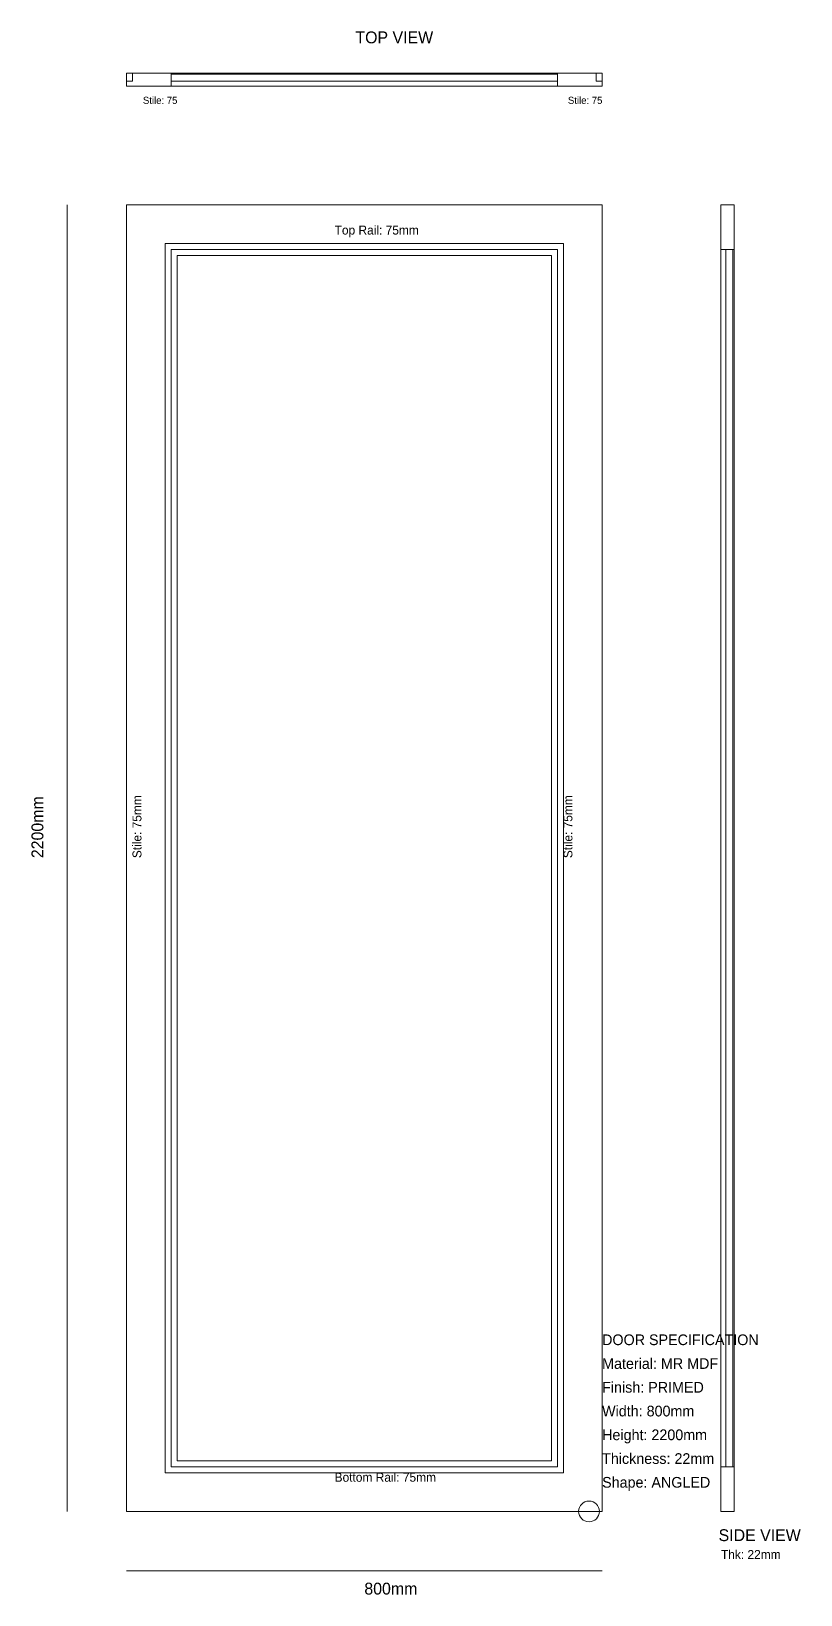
# Model space of a CAD drawing. Extents: x -160 to 1134, y -140 to 2492.
import ezdxf

# ---------------------------------------------------------------- set-up
doc = ezdxf.new("R2010")
doc.units = 0
for name, color, linetype, lineweight in [('BORDERS', 4, 'Continuous', 0), ('DIMENSIONS', 7, 'Continuous', 0), ('FRAME', 7, 'Continuous', 0), ('PANEL_GEOMETRY', 2, 'Continuous', 0), ('PANELS', 2, 'Continuous', 0), ('T3_INNER_BREAK', 6, 'Continuous', 0), ('T3_REBATE_FINISH', 6, 'Continuous', 0), ('T4_PROFILE_8MM_FINAL', 5, 'Continuous', 0), ('T4_PROFILE_8MM_OS', 5, 'Continuous', 0), ('T6_INNER_ONION', 1, 'Continuous', 0), ('T6_REBATE_12MM', 1, 'Continuous', 0), ('T8_DRILL_35MM', 3, 'Continuous', 0)]:
    doc.layers.add(name, color=color, linetype=linetype, lineweight=lineweight)

msp = doc.modelspace()

# ---------------------------------------------------------------- linework, layer by layer
at = {"layer": 'BORDERS'}
for p, q in [((10, 2422), (10, 2408)), ((75, 2400), (75, 2422)), ((725, 2400), (725, 2422)), ((790, 2422), (790, 2408)), ((0, 2408), (10, 2408)), ((800, 2408), (790, 2408)), ((1000, 2125), (1022, 2125)), ((1000, 75), (1022, 75))]:
    msp.add_line(p, q, dxfattribs=at)
at = {"layer": 'DIMENSIONS'}
for p, q in [((-100, 0), (-100, 2200)), ((0, -100), (800, -100))]:
    msp.add_line(p, q, dxfattribs=at)
at = {"layer": 'FRAME'}
for points in [[(0, 2400), (800, 2400), (800, 2422), (0, 2422)], [(1000, 0), (1022, 0), (1022, 2200), (1000, 2200)]]:
    msp.add_lwpolyline(points, close=True, dxfattribs=at)
at = {"layer": 'PANEL_GEOMETRY'}
msp.add_lwpolyline([(85, 85), (715, 85), (715, 2115), (85, 2115)], close=True, dxfattribs=at)
at = {"layer": 'PANELS'}
for points in [[(75, 2408), (725, 2408), (725, 2420), (75, 2420)], [(1008, 75), (1020, 75), (1020, 2125), (1008, 2125)]]:
    msp.add_lwpolyline(points, close=True, dxfattribs=at)
at = {"layer": 'T3_INNER_BREAK'}
msp.add_lwpolyline([(75, 75), (725, 75), (725, 2125), (75, 2125)], close=True, dxfattribs=at)
at = {"layer": 'T3_REBATE_FINISH'}
msp.add_lwpolyline([(65, 65), (735, 65), (735, 2135), (65, 2135)], close=True, dxfattribs=at)
at = {"layer": 'T4_PROFILE_8MM_FINAL'}
msp.add_lwpolyline([(0, 0), (800, 0), (800, 2200), (0, 2200)], close=True, dxfattribs=at)
at = {"layer": 'T4_PROFILE_8MM_OS'}
msp.add_lwpolyline([(0, 0), (800, 0), (800, 2200), (0, 2200)], close=True, dxfattribs=at)
at = {"layer": 'T6_INNER_ONION'}
msp.add_lwpolyline([(75, 75), (725, 75), (725, 2125), (75, 2125)], close=True, dxfattribs=at)
at = {"layer": 'T6_REBATE_12MM'}
msp.add_lwpolyline([(65, 65), (735, 65), (735, 2135), (65, 2135)], close=True, dxfattribs=at)
at = {"layer": 'T8_DRILL_35MM'}
msp.add_circle((778, 0), 17.5, dxfattribs=at)
msp.add_circle((778, 0), 17.5, dxfattribs=at)

# ---------------------------------------------------------------- texts
at = {"layer": 'DIMENSIONS'}
for s, height, p in [('TOP VIEW', 20, (385, 2472)), ('Stile: 75', 12, (27.5, 2370)), ('Stile: 75', 12, (742.5, 2370)), ('Top Rail: 75mm', 15, (350, 2150)), ('DOOR SPECIFICATION', 18, (800, 280)), ('Material: MR MDF', 18, (800, 240)), ('Finish: PRIMED', 18, (800, 200)), ('Width: 800mm', 18, (800, 160)), ('Height: 2200mm', 18, (800, 120)), ('Thickness: 22mm', 18, (800, 80)), ('Bottom Rail: 75mm', 15, (350, 50)), ('Shape: ANGLED', 18, (800, 40)), ('SIDE VIEW', 20, (996, -50)), ('Thk: 22mm', 15, (1000, -80)), ('800mm', 20, (400, -140))]:
    msp.add_text(s, height=height, dxfattribs=at).set_placement(p)
for s, height, p in [('2200mm', 20, (-140, 1100)), ('Stile: 75mm', 15, (25, 1100)), ('Stile: 75mm', 15, (750, 1100))]:
    msp.add_text(s, height=height, rotation=90, dxfattribs=at).set_placement(p)

doc.saveas('drawing.dxf')
